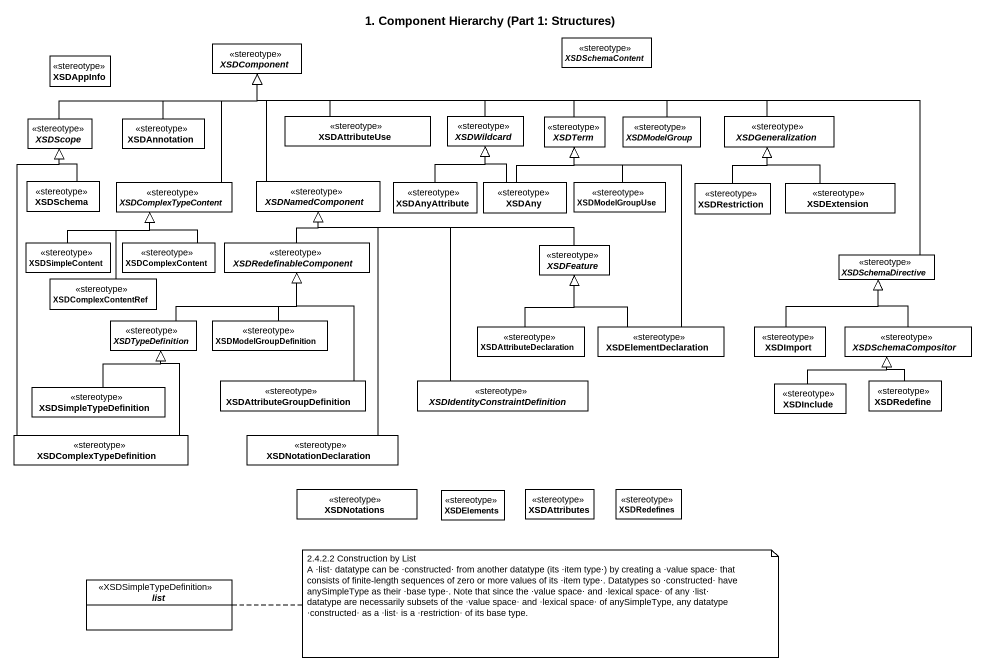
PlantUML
@startuml
title 1. Component Hierarchy (Part 1: Structures)
hide circle
hide empty members
class XSDAppInfo <<stereotype>>
abstract class XSDComponent <<stereotype>>
abstract class XSDSchemaContent <<stereotype>>
abstract class XSDScope <<stereotype>>
class XSDAnnotation <<stereotype>>
class XSDAttributeUse <<stereotype>>
abstract class XSDWildcard <<stereotype>>
abstract class XSDTerm <<stereotype>>
abstract class XSDModelGroup <<stereotype>>
abstract class XSDGeneralization <<stereotype>>
class XSDSchema <<stereotype>>
abstract class XSDComplexTypeContent <<stereotype>>
abstract class XSDNamedComponent <<stereotype>>
class XSDAnyAttribute <<stereotype>>
class XSDAny <<stereotype>>
class XSDModelGroupUse <<stereotype>>
class XSDRestriction <<stereotype>>
class XSDExtension <<stereotype>>
class XSDSimpleContent <<stereotype>>
class XSDComplexContent <<stereotype>>
abstract class XSDRedefinableComponent <<stereotype>>
abstract class XSDFeature <<stereotype>>
abstract class XSDSchemaDirective <<stereotype>>
class XSDComplexContentRef <<stereotype>>
abstract class XSDTypeDefinition <<stereotype>>
class XSDModelGroupDefinition <<stereotype>>
class XSDAttributeDeclaration <<stereotype>>
class XSDElementDeclaration <<stereotype>>
class XSDImport <<stereotype>>
abstract class XSDSchemaCompositor <<stereotype>>
class XSDAttributeGroupDefinition <<stereotype>>
abstract class "XSDIdentityConstraintDefinition" as XSDIdentityConstraintDefinit <<stereotype>>
class XSDRedefine <<stereotype>>
class XSDSimpleTypeDefinition <<stereotype>>
class XSDInclude <<stereotype>>
class XSDComplexTypeDefinition <<stereotype>>
class XSDNotationDeclaration <<stereotype>>
class XSDNotations <<stereotype>>
class XSDElements <<stereotype>>
class XSDAttributes <<stereotype>>
class XSDRedefines <<stereotype>>
abstract class list <<XSDSimpleTypeDefinition>>
XSDScope -right-|> XSDComponent
XSDAnnotation -up-|> XSDComponent
XSDAttributeUse -up-|> XSDComponent
XSDWildcard -left-|> XSDComponent
XSDTerm -left-|> XSDComponent
XSDModelGroup -left-|> XSDComponent
XSDGeneralization -left-|> XSDComponent
XSDSchema -up-|> XSDScope
XSDComplexTypeContent -up-|> XSDComponent
XSDNamedComponent -up-|> XSDComponent
XSDAnyAttribute -up-|> XSDWildcard
XSDAny -up-|> XSDWildcard
XSDAny -up-|> XSDTerm
XSDModelGroupUse -up-|> XSDTerm
XSDRestriction -up-|> XSDGeneralization
XSDExtension -up-|> XSDGeneralization
XSDSimpleContent -right-|> XSDComplexTypeContent
XSDComplexContent -up-|> XSDComplexTypeContent
XSDRedefinableComponent -up-|> XSDNamedComponent
XSDFeature -left-|> XSDNamedComponent
XSDSchemaDirective -left-|> XSDComponent
XSDComplexContentRef -up-|> XSDComplexTypeContent
XSDTypeDefinition -right-|> XSDRedefinableComponent
XSDModelGroupDefinition -up-|> XSDRedefinableComponent
XSDAttributeDeclaration -up-|> XSDFeature
XSDElementDeclaration -up-|> XSDTerm
XSDElementDeclaration -up-|> XSDFeature
XSDImport -up-|> XSDSchemaDirective
XSDSchemaCompositor -up-|> XSDSchemaDirective
XSDAttributeGroupDefinition -up-|> XSDRedefinableComponent
XSDIdentityConstraintDefinit -up-|> XSDNamedComponent
XSDRedefine -up-|> XSDSchemaCompositor
XSDSimpleTypeDefinition -up-|> XSDTypeDefinition
XSDInclude -right-|> XSDSchemaCompositor
XSDComplexTypeDefinition -up-|> XSDScope
XSDComplexTypeDefinition -up-|> XSDTypeDefinition
XSDNotationDeclaration -up-|> XSDNamedComponent
note right of list
  2.4.2.2 Construction by List
  A ·list· datatype can be ·constructed· from another datatype (its ·item type·) by creating a ·value space· that consists of finite-length sequences of zero or more values of its ·item type·. Datatypes so ·constructed· have anySimpleType as their ·base type·. Note that since the ·value space· and ·lexical space· of any ·list· datatype are necessarily subsets of the ·value space· and ·lexical space· of anySimpleType, any datatype ·constructed· as a ·list· is a ·restriction· of its base type.
end note
@enduml
